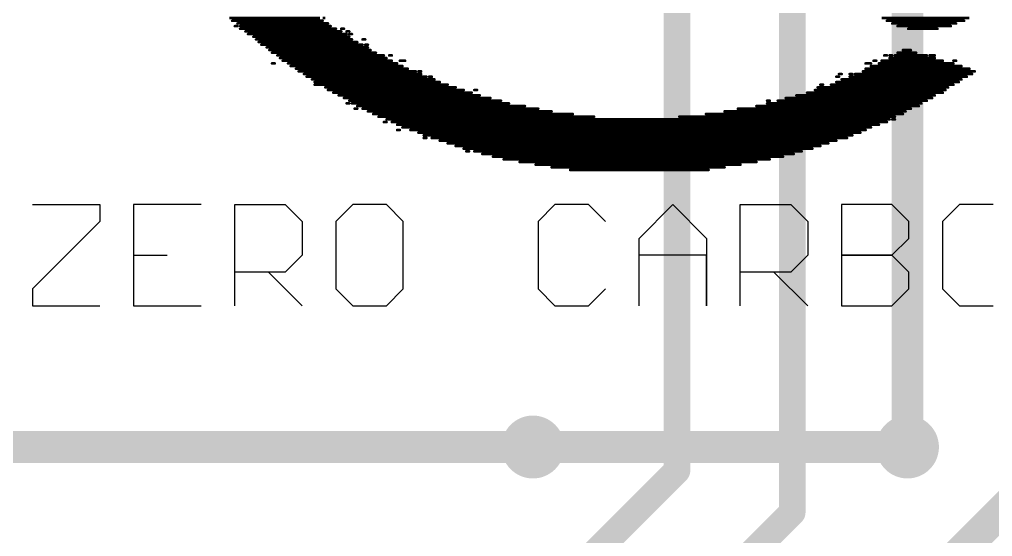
# Model space of a CAD drawing. Header units: millimetres. Extents: x 0.85 to 4.91, y 0.77 to 5.15.
# Drawn here: x 1.7031 to 2.0687, y 1.8124 to 2.0065 of the extents above; entities that cross this region are included whole.
import ezdxf

# ---------------------------------------------------------------- set-up
doc = ezdxf.new("R2010")
doc.units = ezdxf.units.MM
doc.header["$MEASUREMENT"] = 0
for name, color, linetype in [('BottomLayer', 5, 'Continuous'), ('MultiLayer', 9, 'Continuous'), ('TopLayer', 1, 'Continuous'), ('TopOverlay', 2, 'Continuous'), ('ViaHoleLayer', 16, 'Continuous')]:
    doc.layers.add(name, color=color, linetype=linetype)

msp = doc.modelspace()

# ---------------------------------------------------------------- linework, layer by layer
at = {"layer": 'BottomLayer'}
for points, const_width in [([(1.95013, 1.83713), (1.95013, 2.16406)], 0.01), ([(1.99343, 1.82143), (1.99343, 2.16406)], 0.01), ([(2.03674, 1.846), (2.03674, 2.16406)], 0.012), ([(1.42145, 1.846), (1.896, 1.846)], 0.012), ([(1.874, 1.761), (1.95013, 1.83713)], 0.01), ([(1.93, 1.68), (2.08005, 1.83005)], 0.012), ([(1.893, 1.721), (1.99343, 1.82143)], 0.01)]:
    msp.add_lwpolyline(points, dxfattribs=dict(at, const_width=const_width))
for points, const_width in [([(1.89009, 1.846, 1), (1.90191, 1.846, 1)], 0.01181), ([(2.03083, 1.846, 1), (2.04265, 1.846, 1)], 0.01181), ([(1.893, 1.846, 1), (1.899, 1.846, 1)], 0.006), ([(2.03374, 1.846, 1), (2.03974, 1.846, 1)], 0.006), ([(1.94763, 1.83713, 1), (1.95263, 1.83713, 1)], 0.005), ([(1.94763, 1.83713, 1), (1.95263, 1.83713, 1)], 0.005), ([(1.99093, 1.82143, 1), (1.99593, 1.82143, 1)], 0.005), ([(1.99093, 1.82143, 1), (1.99593, 1.82143, 1)], 0.005)]:
    msp.add_lwpolyline(points, format="xyb", close=True, dxfattribs=dict(at, const_width=const_width))
at = {"layer": 'MultiLayer', "const_width": 0.01181}
for points in [[(1.89009, 1.846, 1), (1.90191, 1.846, 1)], [(2.03083, 1.846, 1), (2.04265, 1.846, 1)]]:
    msp.add_lwpolyline(points, format="xyb", close=True, dxfattribs=at)
at = {"layer": 'TopLayer'}
for points, const_width in [([(1.89009, 1.846, 1), (1.90191, 1.846, 1)], 0.01181), ([(2.03083, 1.846, 1), (2.04265, 1.846, 1)], 0.01181), ([(1.893, 1.846, 1), (1.899, 1.846, 1)], 0.006), ([(2.031, 1.846, 1), (2.037, 1.846, 1)], 0.006)]:
    msp.add_lwpolyline(points, format="xyb", close=True, dxfattribs=dict(at, const_width=const_width))
at = {"layer": 'TopLayer', "const_width": 0.012}
msp.add_lwpolyline([(1.896, 1.846), (2.034, 1.846)], dxfattribs=at)
at = {"layer": 'TopOverlay'}
for p, q in [((1.708, 1.93699), (1.73333, 1.93699)), ((1.73333, 1.93699), (1.73333, 1.93066)), ((1.77131, 1.93699), (1.74599, 1.93699)), ((1.74599, 1.93699), (1.74599, 1.899)), ((1.78398, 1.899), (1.78398, 1.93699)), ((1.78398, 1.93699), (1.80297, 1.93699)), ((1.80297, 1.93699), (1.8093, 1.93066)), ((1.82829, 1.93699), (1.82196, 1.93066)), ((1.84096, 1.93699), (1.82829, 1.93699)), ((1.84729, 1.93066), (1.84096, 1.93699)), ((1.90427, 1.93699), (1.89794, 1.93066)), ((1.91693, 1.93699), (1.90427, 1.93699)), ((1.92326, 1.93066), (1.91693, 1.93699)), ((1.93593, 1.92433), (1.94859, 1.93699)), ((1.94859, 1.93699), (1.96125, 1.92433)), ((1.97391, 1.899), (1.97391, 1.93699)), ((1.97391, 1.93699), (1.99291, 1.93699)), ((1.99291, 1.93699), (1.99924, 1.93066)), ((2.0119, 1.93699), (2.0119, 1.899)), ((2.0309, 1.93699), (2.0119, 1.93699)), ((2.03723, 1.93066), (2.0309, 1.93699)), ((2.05622, 1.93699), (2.04989, 1.93066)), ((2.06888, 1.93699), (2.05622, 1.93699)), ((1.73333, 1.93066), (1.708, 1.90533)), ((1.8093, 1.93066), (1.8093, 1.91799)), ((1.82196, 1.93066), (1.82196, 1.90533)), ((1.84729, 1.90533), (1.84729, 1.93066)), ((1.89794, 1.93066), (1.89794, 1.90533)), ((1.99924, 1.93066), (1.99924, 1.91799)), ((2.03723, 1.92433), (2.03723, 1.93066)), ((2.04989, 1.93066), (2.04989, 1.90533)), ((1.93593, 1.899), (1.93593, 1.92433)), ((1.96125, 1.92433), (1.96125, 1.899)), ((2.0309, 1.91799), (2.03723, 1.92433)), ((1.74599, 1.91799), (1.75865, 1.91799)), ((1.8093, 1.91799), (1.80297, 1.91166)), ((1.96125, 1.91799), (1.93593, 1.91799)), ((1.96125, 1.899), (1.96125, 1.91799)), ((1.99924, 1.91799), (1.99291, 1.91166)), ((2.0309, 1.91799), (2.0119, 1.91799)), ((2.0119, 1.91799), (2.0309, 1.91799)), ((2.03723, 1.91166), (2.0309, 1.91799)), ((1.80297, 1.91166), (1.78398, 1.91166)), ((1.79664, 1.91166), (1.8093, 1.899)), ((1.99291, 1.91166), (1.97391, 1.91166)), ((1.98658, 1.91166), (1.99924, 1.899)), ((2.03723, 1.90533), (2.03723, 1.91166)), ((1.708, 1.90533), (1.708, 1.899)), ((1.82196, 1.90533), (1.82829, 1.899)), ((1.84096, 1.899), (1.84729, 1.90533)), ((1.89794, 1.90533), (1.90427, 1.899)), ((1.91693, 1.899), (1.92326, 1.90533)), ((2.0309, 1.899), (2.03723, 1.90533)), ((2.04989, 1.90533), (2.05622, 1.899)), ((1.708, 1.899), (1.73333, 1.899)), ((1.74599, 1.899), (1.77131, 1.899)), ((1.82829, 1.899), (1.84096, 1.899)), ((1.90427, 1.899), (1.91693, 1.899)), ((2.0119, 1.899), (2.0309, 1.899)), ((2.05622, 1.899), (2.06888, 1.899))]:
    msp.add_line(p, q, dxfattribs=at)
at = {"layer": 'TopOverlay', "const_width": 0.001}
for points in [[(1.782, 2.007), (1.816, 2.007)], [(1.817, 2.007), (1.818, 2.007)], [(2.027, 2.007), (2.06, 2.007)], [(1.783, 2.006), (1.817, 2.006)], [(1.784, 2.004), (1.785, 2.004)], [(1.785, 2.005), (1.819, 2.005)], [(1.786, 2.004), (1.82, 2.004)], [(1.786, 2.003), (1.822, 2.003)], [(1.824, 2.003), (1.825, 2.003)], [(2.029, 2.006), (2.058, 2.006)], [(2.031, 2.005), (2.055, 2.005)], [(2.033, 2.004), (2.053, 2.004)], [(2.037, 2.003), (2.048, 2.003)], [(1.788, 2.002), (1.824, 2.002)], [(1.789, 2.001), (1.826, 2.001)], [(1.791, 2), (1.827, 2)], [(1.826, 2.002), (1.827, 2.002)], [(1.827, 2.001), (1.828, 2.001)], [(1.792, 1.999), (1.828, 1.999)], [(1.793, 1.998), (1.83, 1.998)], [(1.794, 1.997), (1.832, 1.997)], [(1.796, 1.996), (1.834, 1.996)], [(1.832, 1.999), (1.833, 1.999)], [(1.833, 1.997), (1.834, 1.997)], [(1.797, 1.995), (1.835, 1.995)], [(1.798, 1.994), (1.837, 1.994)], [(1.8, 1.993), (1.84, 1.993)], [(1.842, 1.993), (1.843, 1.993)], [(2.028, 1.993), (2.029, 1.993)], [(2.03, 1.993), (2.031, 1.993)], [(2.032, 1.993), (2.044, 1.993)], [(2.033, 1.994), (2.04, 1.994)], [(2.035, 1.995), (2.038, 1.995)], [(2.045, 1.993), (2.047, 1.993)], [(1.798, 1.99), (1.799, 1.99)], [(1.801, 1.992), (1.841, 1.992)], [(1.802, 1.991), (1.843, 1.991)], [(1.804, 1.99), (1.845, 1.99)], [(1.805, 1.989), (1.847, 1.989)], [(1.846, 1.991), (1.848, 1.991)], [(2.021, 1.99), (2.023, 1.99)], [(2.023, 1.989), (2.057, 1.989)], [(2.024, 1.991), (2.025, 1.991)], [(2.026, 1.99), (2.054, 1.99)], [(2.027, 1.991), (2.05, 1.991)], [(2.03, 1.992), (2.047, 1.992)], [(2.054, 1.991), (2.055, 1.991)], [(1.807, 1.988), (1.849, 1.988)], [(1.808, 1.987), (1.852, 1.987)], [(1.81, 1.986), (1.854, 1.986)], [(1.811, 1.985), (1.856, 1.985)], [(1.853, 1.987), (1.854, 1.987)], [(1.857, 1.985), (1.858, 1.985)], [(2.01, 1.985), (2.011, 1.985)], [(2.011, 1.986), (2.012, 1.986)], [(2.015, 1.986), (2.016, 1.986)], [(2.015, 1.985), (2.059, 1.985)], [(2.017, 1.986), (2.061, 1.986)], [(2.02, 1.987), (2.062, 1.987)], [(2.021, 1.988), (2.06, 1.988)], [(1.813, 1.984), (1.859, 1.984)], [(1.814, 1.983), (1.861, 1.983)], [(1.814, 1.982), (1.864, 1.982)], [(2.004, 1.982), (2.005, 1.982)], [(2.008, 1.982), (2.054, 1.982)], [(2.01, 1.983), (2.056, 1.983)], [(2.012, 1.984), (2.057, 1.984)], [(1.818, 1.981), (1.867, 1.981)], [(1.819, 1.98), (1.87, 1.98)], [(1.821, 1.979), (1.873, 1.979)], [(1.823, 1.978), (1.876, 1.978)], [(1.874, 1.98), (1.875, 1.98)], [(1.995, 1.978), (2.047, 1.978)], [(1.999, 1.979), (2.05, 1.979)], [(2.002, 1.98), (2.051, 1.98)], [(2.003, 1.981), (2.052, 1.981)], [(1.825, 1.977), (1.88, 1.977)], [(1.826, 1.975), (1.827, 1.975)], [(1.827, 1.976), (1.884, 1.976)], [(1.828, 1.975), (1.887, 1.975)], [(1.83, 1.974), (1.893, 1.974)], [(1.98, 1.974), (2.041, 1.974)], [(1.984, 1.976), (1.985, 1.976)], [(1.984, 1.975), (2.042, 1.975)], [(1.988, 1.976), (2.044, 1.976)], [(1.991, 1.977), (2.046, 1.977)], [(1.829, 1.973), (1.83, 1.973)], [(1.832, 1.973), (1.898, 1.973)], [(1.834, 1.972), (1.903, 1.972)], [(1.836, 1.971), (1.911, 1.971)], [(1.961, 1.971), (2.035, 1.971)], [(1.968, 1.972), (2.036, 1.972)], [(1.973, 1.973), (2.038, 1.973)], [(1.838, 1.97), (1.919, 1.97)], [(1.84, 1.968), (1.841, 1.968)], [(1.841, 1.969), (2.03, 1.969)], [(1.843, 1.968), (2.029, 1.968)], [(1.845, 1.967), (2.026, 1.967)], [(1.951, 1.97), (2.032, 1.97)], [(2.031, 1.969), (2.032, 1.969)], [(1.845, 1.965), (1.846, 1.965)], [(1.847, 1.966), (2.023, 1.966)], [(1.85, 1.965), (2.021, 1.965)], [(1.853, 1.964), (2.019, 1.964)], [(1.855, 1.963), (2.016, 1.963)], [(1.855, 1.962), (1.856, 1.962)], [(1.858, 1.962), (2.014, 1.962)], [(1.861, 1.961), (2.01, 1.961)], [(1.864, 1.96), (2.007, 1.96)], [(1.867, 1.959), (2.004, 1.959)], [(1.87, 1.958), (2.001, 1.958)], [(1.871, 1.957), (1.872, 1.957)], [(1.874, 1.957), (1.997, 1.957)], [(1.877, 1.956), (1.994, 1.956)], [(1.881, 1.955), (1.99, 1.955)], [(1.885, 1.954), (1.985, 1.954)], [(1.891, 1.953), (1.98, 1.953)], [(1.897, 1.952), (1.974, 1.952)], [(1.903, 1.951), (1.968, 1.951)], [(1.91, 1.95), (1.962, 1.95)]]:
    msp.add_lwpolyline(points, dxfattribs=at)
at = {"layer": 'TopOverlay', "const_width": 0.0005}
for points in [[(1.78275, 2.006, 1), (1.78325, 2.006, 1)], [(1.78375, 2.004, 1), (1.78425, 2.004, 1)], [(1.78475, 2.005, 1), (1.78525, 2.005, 1)], [(1.78475, 2.004, 1), (1.78525, 2.004, 1)], [(1.78575, 2.004, 1), (1.78625, 2.004, 1)], [(1.78575, 2.003, 1), (1.78625, 2.003, 1)], [(1.81675, 2.006, 1), (1.81725, 2.006, 1)], [(1.81875, 2.005, 1), (1.81925, 2.005, 1)], [(1.81975, 2.004, 1), (1.82025, 2.004, 1)], [(1.82175, 2.003, 1), (1.82225, 2.003, 1)], [(1.82375, 2.003, 1), (1.82425, 2.003, 1)], [(1.82475, 2.003, 1), (1.82525, 2.003, 1)], [(2.02875, 2.006, 1), (2.02925, 2.006, 1)], [(2.03075, 2.005, 1), (2.03125, 2.005, 1)], [(2.03275, 2.004, 1), (2.03325, 2.004, 1)], [(2.03675, 2.003, 1), (2.03725, 2.003, 1)], [(2.04775, 2.003, 1), (2.04825, 2.003, 1)], [(2.05275, 2.004, 1), (2.05325, 2.004, 1)], [(2.05475, 2.005, 1), (2.05525, 2.005, 1)], [(2.05775, 2.006, 1), (2.05825, 2.006, 1)], [(1.78775, 2.002, 1), (1.78825, 2.002, 1)], [(1.78875, 2.001, 1), (1.78925, 2.001, 1)], [(1.79075, 2, 1), (1.79125, 2, 1)], [(1.82375, 2.002, 1), (1.82425, 2.002, 1)], [(1.82575, 2.002, 1), (1.82625, 2.002, 1)], [(1.82575, 2.001, 1), (1.82625, 2.001, 1)], [(1.82675, 2.002, 1), (1.82725, 2.002, 1)], [(1.82675, 2.001, 1), (1.82725, 2.001, 1)], [(1.82675, 2, 1), (1.82725, 2, 1)], [(1.82775, 2.001, 1), (1.82825, 2.001, 1)], [(1.79175, 1.999, 1), (1.79225, 1.999, 1)], [(1.79275, 1.998, 1), (1.79325, 1.998, 1)], [(1.79375, 1.997, 1), (1.79425, 1.997, 1)], [(1.79575, 1.996, 1), (1.79625, 1.996, 1)], [(1.82775, 1.999, 1), (1.82825, 1.999, 1)], [(1.82975, 1.998, 1), (1.83025, 1.998, 1)], [(1.83175, 1.999, 1), (1.83225, 1.999, 1)], [(1.83175, 1.997, 1), (1.83225, 1.997, 1)], [(1.83275, 1.999, 1), (1.83325, 1.999, 1)], [(1.83275, 1.997, 1), (1.83325, 1.997, 1)], [(1.83375, 1.997, 1), (1.83425, 1.997, 1)], [(1.83375, 1.996, 1), (1.83425, 1.996, 1)], [(1.79675, 1.995, 1), (1.79725, 1.995, 1)], [(1.79775, 1.994, 1), (1.79825, 1.994, 1)], [(1.79975, 1.993, 1), (1.80025, 1.993, 1)], [(1.83475, 1.995, 1), (1.83525, 1.995, 1)], [(1.83675, 1.994, 1), (1.83725, 1.994, 1)], [(1.83975, 1.993, 1), (1.84025, 1.993, 1)], [(1.84175, 1.993, 1), (1.84225, 1.993, 1)], [(1.84275, 1.993, 1), (1.84325, 1.993, 1)], [(2.02775, 1.993, 1), (2.02825, 1.993, 1)], [(2.02875, 1.993, 1), (2.02925, 1.993, 1)], [(2.02975, 1.993, 1), (2.03025, 1.993, 1)], [(2.03075, 1.993, 1), (2.03125, 1.993, 1)], [(2.03175, 1.993, 1), (2.03225, 1.993, 1)], [(2.03275, 1.994, 1), (2.03325, 1.994, 1)], [(2.03475, 1.995, 1), (2.03525, 1.995, 1)], [(2.03775, 1.995, 1), (2.03825, 1.995, 1)], [(2.03975, 1.994, 1), (2.04025, 1.994, 1)], [(2.04375, 1.993, 1), (2.04425, 1.993, 1)], [(2.04475, 1.993, 1), (2.04525, 1.993, 1)], [(2.04675, 1.993, 1), (2.04725, 1.993, 1)], [(1.79775, 1.99, 1), (1.79825, 1.99, 1)], [(1.79875, 1.99, 1), (1.79925, 1.99, 1)], [(1.80075, 1.992, 1), (1.80125, 1.992, 1)], [(1.80175, 1.991, 1), (1.80225, 1.991, 1)], [(1.80375, 1.99, 1), (1.80425, 1.99, 1)], [(1.80475, 1.989, 1), (1.80525, 1.989, 1)], [(1.84075, 1.992, 1), (1.84125, 1.992, 1)], [(1.84275, 1.991, 1), (1.84325, 1.991, 1)], [(1.84475, 1.99, 1), (1.84525, 1.99, 1)], [(1.84575, 1.991, 1), (1.84625, 1.991, 1)], [(1.84675, 1.989, 1), (1.84725, 1.989, 1)], [(1.84775, 1.991, 1), (1.84825, 1.991, 1)], [(2.02075, 1.99, 1), (2.02125, 1.99, 1)], [(2.02275, 1.99, 1), (2.02325, 1.99, 1)], [(2.02275, 1.989, 1), (2.02325, 1.989, 1)], [(2.02375, 1.991, 1), (2.02425, 1.991, 1)], [(2.02475, 1.991, 1), (2.02525, 1.991, 1)], [(2.02575, 1.99, 1), (2.02625, 1.99, 1)], [(2.02675, 1.991, 1), (2.02725, 1.991, 1)], [(2.02975, 1.992, 1), (2.03025, 1.992, 1)], [(2.04675, 1.992, 1), (2.04725, 1.992, 1)], [(2.04975, 1.991, 1), (2.05025, 1.991, 1)], [(2.05375, 1.991, 1), (2.05425, 1.991, 1)], [(2.05375, 1.99, 1), (2.05425, 1.99, 1)], [(2.05475, 1.991, 1), (2.05525, 1.991, 1)], [(2.05675, 1.989, 1), (2.05725, 1.989, 1)], [(1.80675, 1.988, 1), (1.80725, 1.988, 1)], [(1.80775, 1.987, 1), (1.80825, 1.987, 1)], [(1.80975, 1.986, 1), (1.81025, 1.986, 1)], [(1.81075, 1.985, 1), (1.81125, 1.985, 1)], [(1.84875, 1.988, 1), (1.84925, 1.988, 1)], [(1.85175, 1.987, 1), (1.85225, 1.987, 1)], [(1.85275, 1.987, 1), (1.85325, 1.987, 1)], [(1.85375, 1.987, 1), (1.85425, 1.987, 1)], [(1.85375, 1.986, 1), (1.85425, 1.986, 1)], [(1.85575, 1.985, 1), (1.85625, 1.985, 1)], [(1.85675, 1.985, 1), (1.85725, 1.985, 1)], [(1.85775, 1.985, 1), (1.85825, 1.985, 1)], [(2.00975, 1.985, 1), (2.01025, 1.985, 1)], [(2.01075, 1.986, 1), (2.01125, 1.986, 1)], [(2.01075, 1.985, 1), (2.01125, 1.985, 1)], [(2.01175, 1.986, 1), (2.01225, 1.986, 1)], [(2.01475, 1.986, 1), (2.01525, 1.986, 1)], [(2.01475, 1.985, 1), (2.01525, 1.985, 1)], [(2.01575, 1.986, 1), (2.01625, 1.986, 1)], [(2.01675, 1.986, 1), (2.01725, 1.986, 1)], [(2.01975, 1.987, 1), (2.02025, 1.987, 1)], [(2.02075, 1.988, 1), (2.02125, 1.988, 1)], [(2.05875, 1.985, 1), (2.05925, 1.985, 1)], [(2.05975, 1.988, 1), (2.06025, 1.988, 1)], [(2.06075, 1.986, 1), (2.06125, 1.986, 1)], [(2.06175, 1.987, 1), (2.06225, 1.987, 1)], [(1.81275, 1.984, 1), (1.81325, 1.984, 1)], [(1.81375, 1.983, 1), (1.81425, 1.983, 1)], [(1.81375, 1.982, 1), (1.81425, 1.982, 1)], [(1.85875, 1.984, 1), (1.85925, 1.984, 1)], [(1.86075, 1.983, 1), (1.86125, 1.983, 1)], [(1.86375, 1.982, 1), (1.86425, 1.982, 1)], [(2.00375, 1.982, 1), (2.00425, 1.982, 1)], [(2.00475, 1.982, 1), (2.00525, 1.982, 1)], [(2.00775, 1.982, 1), (2.00825, 1.982, 1)], [(2.00975, 1.983, 1), (2.01025, 1.983, 1)], [(2.01175, 1.984, 1), (2.01225, 1.984, 1)], [(2.05375, 1.982, 1), (2.05425, 1.982, 1)], [(2.05575, 1.983, 1), (2.05625, 1.983, 1)], [(2.05675, 1.984, 1), (2.05725, 1.984, 1)], [(1.81775, 1.981, 1), (1.81825, 1.981, 1)], [(1.81875, 1.98, 1), (1.81925, 1.98, 1)], [(1.82075, 1.979, 1), (1.82125, 1.979, 1)], [(1.82275, 1.978, 1), (1.82325, 1.978, 1)], [(1.86675, 1.981, 1), (1.86725, 1.981, 1)], [(1.86975, 1.98, 1), (1.87025, 1.98, 1)], [(1.87275, 1.979, 1), (1.87325, 1.979, 1)], [(1.87375, 1.98, 1), (1.87425, 1.98, 1)], [(1.87475, 1.98, 1), (1.87525, 1.98, 1)], [(1.87575, 1.978, 1), (1.87625, 1.978, 1)], [(1.99475, 1.978, 1), (1.99525, 1.978, 1)], [(1.99875, 1.979, 1), (1.99925, 1.979, 1)], [(2.00175, 1.98, 1), (2.00225, 1.98, 1)], [(2.00275, 1.981, 1), (2.00325, 1.981, 1)], [(2.04675, 1.978, 1), (2.04725, 1.978, 1)], [(2.04975, 1.979, 1), (2.05025, 1.979, 1)], [(2.05075, 1.98, 1), (2.05125, 1.98, 1)], [(2.05175, 1.981, 1), (2.05225, 1.981, 1)], [(1.82475, 1.977, 1), (1.82525, 1.977, 1)], [(1.82575, 1.975, 1), (1.82625, 1.975, 1)], [(1.82675, 1.976, 1), (1.82725, 1.976, 1)], [(1.82675, 1.975, 1), (1.82725, 1.975, 1)], [(1.82775, 1.975, 1), (1.82825, 1.975, 1)], [(1.82975, 1.974, 1), (1.83025, 1.974, 1)], [(1.87975, 1.977, 1), (1.88025, 1.977, 1)], [(1.88375, 1.976, 1), (1.88425, 1.976, 1)], [(1.88675, 1.975, 1), (1.88725, 1.975, 1)], [(1.89275, 1.974, 1), (1.89325, 1.974, 1)], [(1.97975, 1.974, 1), (1.98025, 1.974, 1)], [(1.98375, 1.976, 1), (1.98425, 1.976, 1)], [(1.98375, 1.975, 1), (1.98425, 1.975, 1)], [(1.98475, 1.976, 1), (1.98525, 1.976, 1)], [(1.98775, 1.976, 1), (1.98825, 1.976, 1)], [(1.99075, 1.977, 1), (1.99125, 1.977, 1)], [(2.04075, 1.974, 1), (2.04125, 1.974, 1)], [(2.04175, 1.975, 1), (2.04225, 1.975, 1)], [(2.04375, 1.976, 1), (2.04425, 1.976, 1)], [(2.04575, 1.977, 1), (2.04625, 1.977, 1)], [(1.82875, 1.973, 1), (1.82925, 1.973, 1)], [(1.82975, 1.973, 1), (1.83025, 1.973, 1)], [(1.83175, 1.973, 1), (1.83225, 1.973, 1)], [(1.83375, 1.972, 1), (1.83425, 1.972, 1)], [(1.83575, 1.971, 1), (1.83625, 1.971, 1)], [(1.89775, 1.973, 1), (1.89825, 1.973, 1)], [(1.90275, 1.972, 1), (1.90325, 1.972, 1)], [(1.91075, 1.971, 1), (1.91125, 1.971, 1)], [(1.96075, 1.971, 1), (1.96125, 1.971, 1)], [(1.96775, 1.972, 1), (1.96825, 1.972, 1)], [(1.97275, 1.973, 1), (1.97325, 1.973, 1)], [(2.03475, 1.971, 1), (2.03525, 1.971, 1)], [(2.03575, 1.972, 1), (2.03625, 1.972, 1)], [(2.03775, 1.973, 1), (2.03825, 1.973, 1)], [(1.83775, 1.97, 1), (1.83825, 1.97, 1)], [(1.83975, 1.968, 1), (1.84025, 1.968, 1)], [(1.84075, 1.969, 1), (1.84125, 1.969, 1)], [(1.84075, 1.968, 1), (1.84125, 1.968, 1)], [(1.84275, 1.968, 1), (1.84325, 1.968, 1)], [(1.84475, 1.967, 1), (1.84525, 1.967, 1)], [(1.91875, 1.97, 1), (1.91925, 1.97, 1)], [(1.95075, 1.97, 1), (1.95125, 1.97, 1)], [(2.02575, 1.967, 1), (2.02625, 1.967, 1)], [(2.02875, 1.968, 1), (2.02925, 1.968, 1)], [(2.02975, 1.969, 1), (2.03025, 1.969, 1)], [(2.03075, 1.969, 1), (2.03125, 1.969, 1)], [(2.03175, 1.97, 1), (2.03225, 1.97, 1)], [(2.03175, 1.969, 1), (2.03225, 1.969, 1)], [(1.84475, 1.965, 1), (1.84525, 1.965, 1)], [(1.84575, 1.965, 1), (1.84625, 1.965, 1)], [(1.84675, 1.966, 1), (1.84725, 1.966, 1)], [(1.84975, 1.965, 1), (1.85025, 1.965, 1)], [(1.85275, 1.964, 1), (1.85325, 1.964, 1)], [(1.85475, 1.963, 1), (1.85525, 1.963, 1)], [(2.01575, 1.963, 1), (2.01625, 1.963, 1)], [(2.01875, 1.964, 1), (2.01925, 1.964, 1)], [(2.02075, 1.965, 1), (2.02125, 1.965, 1)], [(2.02275, 1.966, 1), (2.02325, 1.966, 1)], [(1.85475, 1.962, 1), (1.85525, 1.962, 1)], [(1.85575, 1.962, 1), (1.85625, 1.962, 1)], [(1.85775, 1.962, 1), (1.85825, 1.962, 1)], [(1.86075, 1.961, 1), (1.86125, 1.961, 1)], [(1.86375, 1.96, 1), (1.86425, 1.96, 1)], [(2.00675, 1.96, 1), (2.00725, 1.96, 1)], [(2.00975, 1.961, 1), (2.01025, 1.961, 1)], [(2.01375, 1.962, 1), (2.01425, 1.962, 1)], [(1.86675, 1.959, 1), (1.86725, 1.959, 1)], [(1.86975, 1.958, 1), (1.87025, 1.958, 1)], [(1.87075, 1.957, 1), (1.87125, 1.957, 1)], [(1.87175, 1.957, 1), (1.87225, 1.957, 1)], [(1.87375, 1.957, 1), (1.87425, 1.957, 1)], [(1.87675, 1.956, 1), (1.87725, 1.956, 1)], [(1.99375, 1.956, 1), (1.99425, 1.956, 1)], [(1.99675, 1.957, 1), (1.99725, 1.957, 1)], [(2.00075, 1.958, 1), (2.00125, 1.958, 1)], [(2.00375, 1.959, 1), (2.00425, 1.959, 1)], [(1.88075, 1.955, 1), (1.88125, 1.955, 1)], [(1.88475, 1.954, 1), (1.88525, 1.954, 1)], [(1.89075, 1.953, 1), (1.89125, 1.953, 1)], [(1.89675, 1.952, 1), (1.89725, 1.952, 1)], [(1.97375, 1.952, 1), (1.97425, 1.952, 1)], [(1.97975, 1.953, 1), (1.98025, 1.953, 1)], [(1.98475, 1.954, 1), (1.98525, 1.954, 1)], [(1.98975, 1.955, 1), (1.99025, 1.955, 1)], [(1.90275, 1.951, 1), (1.90325, 1.951, 1)], [(1.90975, 1.95, 1), (1.91025, 1.95, 1)], [(1.96175, 1.95, 1), (1.96225, 1.95, 1)], [(1.96775, 1.951, 1), (1.96825, 1.951, 1)]]:
    msp.add_lwpolyline(points, format="xyb", close=True, dxfattribs=at)
at = {"layer": 'ViaHoleLayer', "const_width": 0.00591}
for points in [[(1.89305, 1.846, 1), (1.89895, 1.846, 1)], [(2.03379, 1.846, 1), (2.03969, 1.846, 1)]]:
    msp.add_lwpolyline(points, format="xyb", close=True, dxfattribs=at)

doc.saveas('drawing.dxf')
